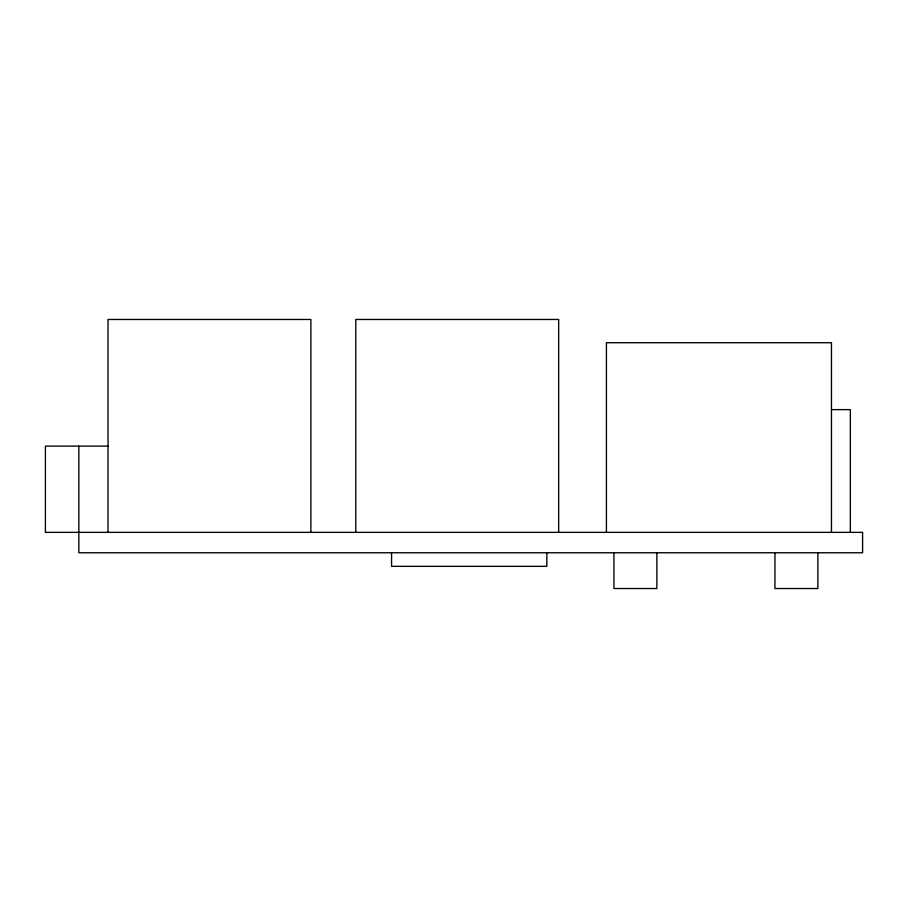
<?xml version="1.0" encoding="UTF-8"?>
<svg xmlns="http://www.w3.org/2000/svg" width="908" height="908" viewBox="0 0 908 908"><rect width="100%" height="100%" fill="white"/><g stroke="black" fill="none" stroke-linecap="round" stroke-linejoin="round"><path stroke-width="1.36" d="M831.978 409.633L850.342 409.633L850.342 532.36M108.427 446.123L45.4 446.123L45.4 532.36L862.6 532.36L862.6 552.756L78.848 552.756L78.848 446.123M831.467 532.36L831.467 342.725L606.419 342.725L606.419 532.36M817.881 552.756L817.881 588.532L774.944 588.532L774.944 552.756M656.87 552.756L656.87 588.532L613.933 588.532L613.933 552.756M558.658 532.36L558.658 319.468L355.788 319.468L355.788 532.36M546.843 552.756L546.843 566.342L391.564 566.342L391.564 552.756M310.888 532.36L310.888 319.468L108.018 319.468L108.018 532.36"/></g></svg>
